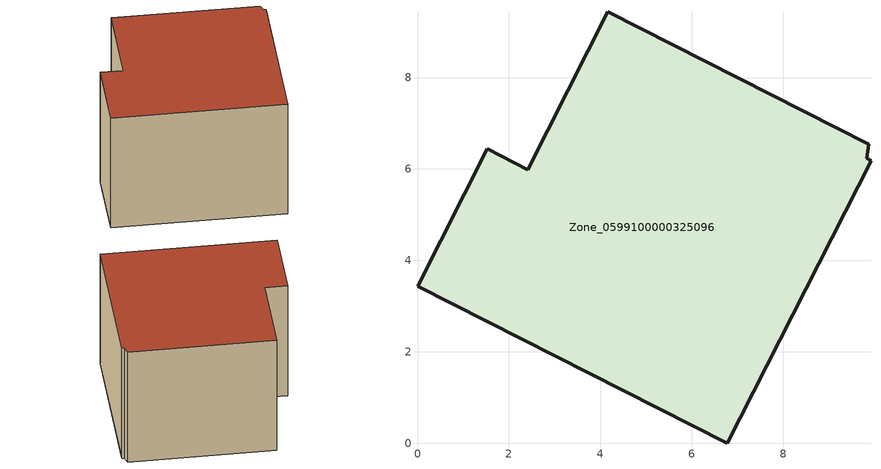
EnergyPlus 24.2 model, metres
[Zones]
Zone_0599100000325096
 floor ground (C_G): 6.78,0 0,3.44 1.53,6.44 2.41,5.98 4.17,9.44 9.88,6.54 9.83,6.24 9.92,6.18 z0
 wall outside (C_F): 2.41,5.98 1.53,6.44 0,3.44 6.78,0 9.92,6.18 9.83,6.24 9.88,6.54 4.17,9.44 2.41,5.98 z0:5.75
 roof outside (C_R): 9.92,6.18 9.83,6.24 9.88,6.54 4.17,9.44 2.41,5.98 1.53,6.44 0,3.44 6.78,0 z5.75
[BUILDING]
Pand.0599100000325096: North Axis=0; Terrain=City; Loads Convergence Tolerance Value=0.04; Temperature Convergence Tolerance Value=0.4; Solar Distribution=FullExterior; Maximum Number of Warmup Days=25; Minimum Number of Warmup Days=1
[Site:Location]
Rotterdam.The.Hague.AP_ZH_NLD Design_Conditions: Latitude=51.96; Longitude=4.45; Time Zone=1; Elevation=-4.5
[SITE:GROUNDTEMPERATURE:BUILDINGSURFACE]
18, 18, 18, 18, 18, 18, 18, 18, 18, 18, 18, 18
[MATERIAL] Thermal Absorptance=0.9; Solar Absorptance=0.7; Visible Absorptance=0.7
Name | Roughness | Thickness | Conductivity | Density | Specific Heat
G.TI.1975-1991 | MediumSmooth | 0.15 | 0.288461 | 540 | 1210
F.TI.1975-1991 | Rough | 0.3 | 0.230769 | 1920 | 840
R.TI.1975-1991 | MediumRough | 0.2 | 0.153846 | 1500 | 1000
[CONSTRUCTION]
C_G: G.TI.1975-1991
C_F: F.TI.1975-1991
C_R: R.TI.1975-1991
[ZONE]
Zone_0599100000325096: Type=1; Multiplier=1; Ceiling Height=Autocalculate; Volume=Autocalculate; Floor Area=autocalculate; Part of Total Floor Area=Yes
[ZONEINFILTRATION:DESIGNFLOWRATE]
Infil_Zone_0599100000325096: Zone or ZoneList or Space or SpaceList=Zone_0599100000325096; Schedule=AlwaysOn; Design Flow Rate Calculation Method=Flow/Area; Flow Rate per Floor Area=0.003; Constant Term Coefficient=1; Temperature Term Coefficient=0; Velocity Term Coefficient=0; Velocity Squared Term Coefficient=0
[HVACTEMPLATE:ZONE:IDEALLOADSAIRSYSTEM]
Zone_0599100000325096: Maximum Heating Supply Air Temperature=50; Minimum Cooling Supply Air Temperature=13; Maximum Heating Supply Air Humidity Ratio=0.0156; Minimum Cooling Supply Air Humidity Ratio=0.0077; Heating Limit=NoLimit; Cooling Limit=NoLimit; Dehumidification Control Type=ConstantSensibleHeatRatio; Cooling Sensible Heat Ratio=0.7; Dehumidification Setpoint=60; Humidification Control Type=None; Humidification Setpoint=30; Outdoor Air Method=None; Outdoor Air Flow Rate per Person=0.00944; Outdoor Air Flow Rate per Zone Floor Area=0; Outdoor Air Flow Rate per Zone=0; Demand Controlled Ventilation Type=None; Outdoor Air Economizer Type=NoEconomizer; Heat Recovery Type=None; Sensible Heat Recovery Effectiveness=0.7; Latent Heat Recovery Effectiveness=0.65
[ZONECONTROL:THERMOSTAT]
ThermostatControl_Zone_0599100000325096: Zone or ZoneList=Zone_0599100000325096; Control Type Schedule=DualSetpointControlType; Control 1=Thermostat_Zone_0599100000325096; Temperature Difference Between Cutout And Setpoint=0
[THERMOSTATSETPOINT:DUALSETPOINT]
Thermostat_Zone_0599100000325096: Heating Setpoint Temperature Schedule=HeatingSetpoint_Zone_0599100000325096; Cooling Setpoint Temperature Schedule=CoolingSetpoint_Zone_0599100000325096
[SCHEDULE:COMPACT]
HeatingSetpoint_Zone_0599100000325096: Through: 12/31, For: AllDays, Until: 24:00, 21
CoolingSetpoint_Zone_0599100000325096: Through: 12/31, For: AllDays, Until: 24:00, 24
DualSetpointControlType: Through: 12/31, For: AllDays, Until: 24:00, 4
AlwaysOn: Through: 12/31, For: AllDays, Until: 24:00, 1
